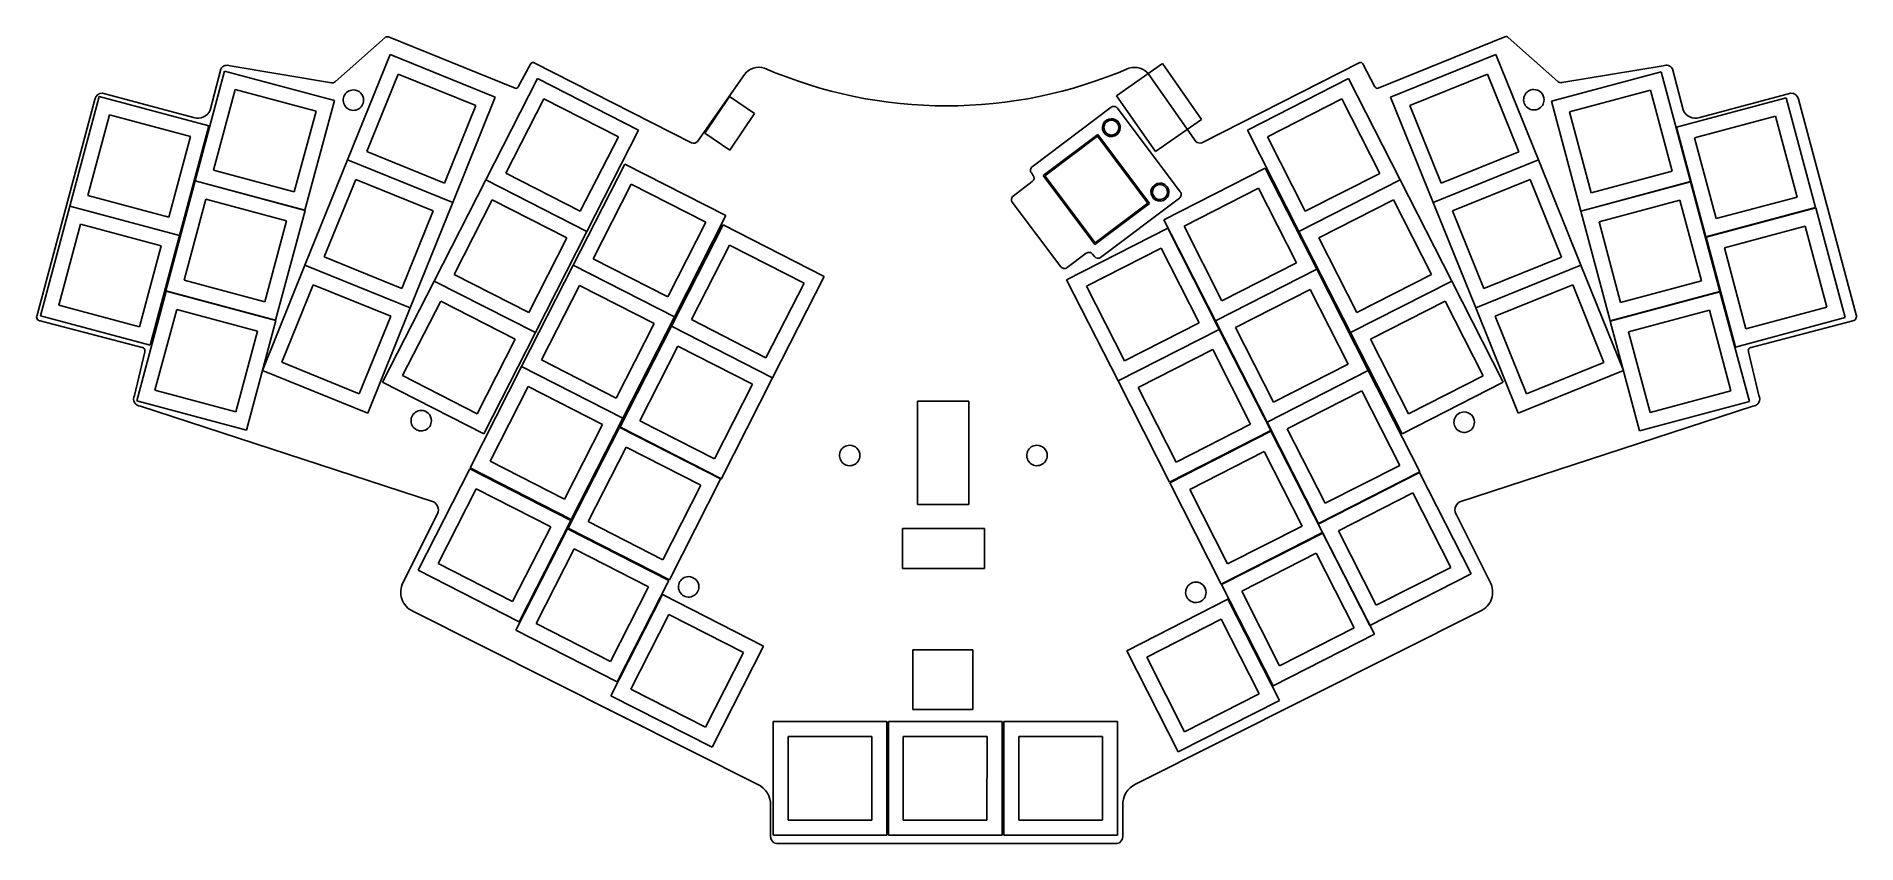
# Model space of a CAD drawing. Header units: centimetres. Extents: x 0 to 30.4, y 0 to 13.5.
import ezdxf

# ---------------------------------------------------------------- set-up
doc = ezdxf.new("R2010")
doc.units = ezdxf.units.CM
doc.layers.get('0').update_dxf_attribs({"linetype": 'CONTINUOUS'})

msp = doc.modelspace()

# ---------------------------------------------------------------- linework, layer by layer
at = {"color": 7}
for p, q in [((5.83359, 13.483962), (5.000624, 12.744566)), ((8.005421, 12.633231), (5.887348, 13.491928)), ((24.5632, 13.493164), (22.445126, 12.634467)), ((25.449924, 12.745801), (24.616957, 13.485198)), ((5.202449, 11.435083), (5.914201, 13.196732)), ((7.675851, 12.48498), (5.914201, 13.196732)), ((24.412205, 13.196349), (22.650556, 12.484597)), ((24.412205, 13.196349), (25.123958, 11.4347)), ((2.656463, 11.085791), (3.148219, 12.92105)), ((3.085465, 12.955796), (2.907665, 12.269996)), ((4.983478, 12.429294), (3.148219, 12.92105)), ((4.933399, 12.726865), (3.237865, 13.006596)), ((5.526417, 11.574904), (6.051418, 12.871659)), ((6.051418, 12.871659), (7.349476, 12.34721)), ((7.516001, 11.10269), (8.378583, 12.795602)), ((8.263756, 13.039631), (8.060556, 12.658631)), ((10.956156, 11.718832), (8.314556, 13.065031)), ((10.071495, 11.93302), (8.378583, 12.795602)), ((11.845156, 12.865032), (11.057756, 11.744231)), ((18.066246, 12.508143), (18.836249, 13.047304)), ((19.392792, 11.745468), (18.605392, 12.866269)), ((18.836249, 13.047304), (19.490126, 12.113471)), ((22.135991, 13.066267), (19.494391, 11.720067)), ((21.947789, 12.795296), (20.254876, 11.932714)), ((21.947789, 12.795296), (22.810371, 11.102384)), ((22.389991, 12.659867), (22.186791, 13.040867)), ((22.975076, 12.346078), (24.273134, 12.870527)), ((24.273134, 12.870527), (24.79703, 11.571168)), ((27.175095, 12.90769), (25.339836, 12.415933)), ((27.212682, 13.007831), (25.517148, 12.7281)), ((27.175095, 12.90769), (27.666851, 11.072431)), ((27.542882, 12.271231), (27.365082, 12.957031)), ((0.556927, 10.663056), (1.048683, 12.498315)), ((2.883942, 12.006559), (1.048683, 12.498315)), ((2.628265, 12.142996), (1.104265, 12.549396)), ((2.960976, 11.264051), (3.32403, 12.615122)), ((3.32403, 12.615122), (4.676326, 12.252776)), ((5.302253, 12.606379), (5.302253, 12.606379)), ((7.675851, 12.48498), (6.964098, 10.72333)), ((11.178305, 11.884308), (11.590207, 12.494977)), ((11.590207, 12.494977), (12.011358, 12.210907)), ((18.720123, 11.574309), (18.066246, 12.508143)), ((23.362308, 10.722947), (22.650556, 12.484597)), ((25.047364, 12.612612), (25.047364, 12.612612)), ((25.645057, 12.238898), (26.997353, 12.601245)), ((26.997353, 12.601245), (27.358992, 11.247724)), ((29.346282, 12.550631), (27.822282, 12.144231)), ((0.012065, 8.840996), (0.977266, 12.447796)), ((0.86144, 10.841316), (1.224494, 12.192388)), ((1.224494, 12.192388), (2.57679, 11.830041)), ((4.676326, 12.252776), (4.312755, 10.899773)), ((4.983478, 12.429294), (4.491722, 10.594035)), ((7.349476, 12.34721), (6.823725, 11.0486)), ((7.850922, 11.213743), (8.486946, 12.459807)), ((8.486946, 12.459807), (9.734355, 11.82422)), ((12.011358, 12.210907), (11.599456, 11.600238)), ((17.975197, 12.315739), (16.657448, 11.322745)), ((19.133407, 10.903366), (18.08023, 12.300978)), ((20.590235, 11.823006), (21.837644, 12.458593)), ((21.837644, 12.458593), (22.472793, 11.209839)), ((23.498224, 11.048573), (22.975076, 12.346078)), ((25.831592, 10.580675), (25.339836, 12.415933)), ((26.006178, 10.887309), (25.645057, 12.238898)), ((29.266997, 12.47398), (27.431738, 11.982223)), ((29.266997, 12.47398), (29.758754, 10.638721)), ((29.473282, 12.449031), (30.438482, 8.842231)), ((2.883942, 12.006559), (2.392186, 10.1713)), ((10.071495, 11.93302), (9.208913, 10.240108)), ((11.599456, 11.600238), (11.178305, 11.884308)), ((17.98017, 12.125153), (17.98017, 12.125153)), ((17.980969, 12.100752), (17.980969, 12.100752)), ((19.490126, 12.113471), (18.720123, 11.574309)), ((21.117458, 10.239802), (20.254876, 11.932714)), ((27.923495, 10.146964), (27.431738, 11.982223)), ((27.736959, 11.805188), (29.089255, 12.167535)), ((29.089255, 12.167535), (29.450894, 10.814014)), ((2.57679, 11.830041), (2.213218, 10.477038)), ((6.823725, 11.0486), (5.526417, 11.574904)), ((9.734355, 11.82422), (9.097423, 10.576374)), ((16.83839, 11.172355), (17.75123, 11.86023)), ((17.746299, 11.830218), (16.8678, 11.168222)), ((18.58884, 10.712129), (17.746299, 11.830218)), ((17.75123, 11.86023), (18.619048, 10.708597)), ((21.224476, 10.576034), (20.590235, 11.823006)), ((24.79703, 11.571168), (23.498224, 11.048573)), ((28.098081, 10.453599), (27.736959, 11.805188)), ((4.490725, 9.673393), (5.202478, 11.435042)), ((6.964098, 10.72333), (5.202449, 11.435083)), ((6.964127, 10.723289), (5.202478, 11.435042)), ((8.977922, 9.672992), (9.840504, 11.365905)), ((11.533416, 10.503323), (9.840504, 11.365905)), ((20.552856, 11.298834), (18.859943, 10.436252)), ((20.552856, 11.298834), (21.415438, 9.605922)), ((25.123958, 11.4347), (23.362308, 10.722947)), ((25.123957, 11.4347), (23.362308, 10.722948)), ((25.123957, 11.4347), (25.83571, 9.673051)), ((2.165458, 9.248752), (2.657214, 11.084011)), ((4.491722, 10.594035), (2.656463, 11.085791)), ((4.492473, 10.592254), (2.657214, 11.084011)), ((4.312755, 10.899773), (2.960976, 11.264051)), ((4.814693, 9.813213), (5.339695, 11.109969)), ((5.339695, 11.109969), (6.637752, 10.58552)), ((6.653419, 9.409778), (7.516001, 11.10269)), ((9.208914, 10.240108), (7.516001, 11.10269)), ((9.208913, 10.240108), (7.516001, 11.10269)), ((9.097423, 10.576374), (7.850922, 11.213743)), ((9.312843, 9.784045), (9.948867, 11.030109)), ((9.948867, 11.030109), (11.196276, 10.394523)), ((16.338562, 10.832019), (16.658016, 11.072745)), ((16.642687, 11.217711), (16.672777, 11.177779)), ((17.706207, 10.020723), (16.83839, 11.172355)), ((16.8678, 11.168222), (17.710341, 10.050132)), ((18.792618, 11.046998), (18.792618, 11.046998)), ((18.793419, 11.022594), (18.793419, 11.022594)), ((19.195302, 10.326544), (20.442711, 10.962131)), ((20.442711, 10.962131), (21.077861, 9.713376)), ((22.810371, 11.102384), (21.117458, 10.239802)), ((22.810371, 11.102384), (21.117458, 10.239802)), ((22.472793, 11.209839), (21.224476, 10.576034)), ((22.810371, 11.102384), (23.672953, 9.409471)), ((23.686828, 10.584429), (24.984886, 11.108878)), ((24.984886, 11.108878), (25.508782, 9.809519)), ((27.666851, 11.072431), (25.831592, 10.580675)), ((27.667718, 11.071685), (25.832459, 10.579929)), ((27.358992, 11.247724), (26.006178, 10.887309)), ((27.667718, 11.071685), (28.159474, 9.236426)), ((0.067439, 8.829644), (0.559195, 10.664903)), ((2.392186, 10.1713), (0.556927, 10.663056)), ((2.394454, 10.173147), (0.559195, 10.664903)), ((2.213218, 10.477038), (0.86144, 10.841316)), ((2.469971, 9.427012), (2.833025, 10.778083)), ((2.833025, 10.778083), (4.185321, 10.415737)), ((6.964127, 10.723289), (6.252375, 8.96164)), ((6.988341, 9.520831), (7.624364, 10.766895)), ((7.624364, 10.766895), (8.871773, 10.131308)), ((16.3238, 10.726985), (17.13625, 9.648827)), ((18.619048, 10.708597), (17.706207, 10.020723)), ((17.710341, 10.050132), (18.58884, 10.712129)), ((17.800897, 9.805337), (19.118645, 10.798332)), ((21.452817, 10.130094), (22.700226, 10.765681)), ((22.700226, 10.765681), (23.335375, 9.516926)), ((24.07406, 8.961298), (23.362308, 10.722948)), ((26.137679, 10.402893), (27.489975, 10.76524)), ((27.489975, 10.76524), (27.851615, 9.411719)), ((29.450894, 10.814014), (28.098081, 10.453599)), ((0.371952, 9.007904), (0.735006, 10.358976)), ((0.735006, 10.358976), (2.087302, 9.996629)), ((4.185321, 10.415737), (3.82175, 9.062733)), ((4.492473, 10.592254), (4.000717, 8.756996)), ((6.637752, 10.58552), (6.112001, 9.28691)), ((11.196276, 10.394523), (10.559344, 9.146676)), ((11.533416, 10.503323), (10.670834, 8.81041)), ((19.722525, 8.74334), (18.859943, 10.436252)), ((24.209976, 9.286924), (23.686828, 10.584429)), ((26.324215, 8.74467), (25.832459, 10.579929)), ((26.498801, 9.051304), (26.137679, 10.402893)), ((29.758754, 10.638721), (27.923495, 10.146964)), ((29.763734, 10.633309), (27.928475, 10.141553)), ((29.763734, 10.633309), (30.25549, 8.79805)), ((2.394454, 10.173147), (1.902698, 8.337888)), ((8.871773, 10.131308), (8.234842, 8.883462)), ((9.208914, 10.240108), (8.346332, 8.547196)), ((10.621883, 8.654616), (11.484465, 10.347528)), ((13.177378, 9.484946), (11.484465, 10.347528)), ((18.922638, 10.294624), (17.229726, 9.432042)), ((18.922638, 10.294624), (19.78522, 8.601712)), ((19.829543, 9.079572), (19.195302, 10.326544)), ((21.98004, 8.546889), (21.117458, 10.239802)), ((22.087058, 8.883122), (21.452817, 10.130094)), ((28.420231, 8.306294), (27.928475, 10.141553)), ((28.233695, 9.964517), (29.585991, 10.326864)), ((29.585991, 10.326864), (29.947631, 8.973343)), ((2.087302, 9.996629), (1.723731, 8.643626)), ((6.112001, 9.28691), (4.814693, 9.813213)), ((10.559344, 9.146676), (9.312843, 9.784045)), ((10.956805, 8.765669), (11.592828, 10.011733)), ((11.592828, 10.011733), (12.840237, 9.376146)), ((17.560738, 9.874792), (17.241284, 9.634066)), ((17.565084, 9.322334), (18.812493, 9.957921)), ((17.695863, 9.820099), (17.665772, 9.86003)), ((18.812493, 9.957921), (19.447643, 8.709167)), ((25.508782, 9.809519), (24.209976, 9.286924)), ((28.594817, 8.612928), (28.233695, 9.964517)), ((3.778944, 7.911784), (4.490697, 9.673433)), ((6.252346, 8.961681), (4.490697, 9.673433)), ((6.252375, 8.96164), (4.490725, 9.673393)), ((8.234842, 8.883462), (6.988341, 9.520831)), ((8.11534, 7.98008), (8.977922, 9.672992)), ((10.670834, 8.81041), (8.977922, 9.672992)), ((10.670834, 8.81041), (8.977922, 9.672992)), ((13.177378, 9.484946), (12.314796, 7.792034)), ((21.415438, 9.605922), (19.722525, 8.74334)), ((21.415438, 9.605922), (19.722525, 8.74334)), ((21.077861, 9.713376), (19.829543, 9.079572)), ((21.415438, 9.605922), (22.27802, 7.913009)), ((23.335375, 9.516926), (22.087058, 8.883122)), ((25.83571, 9.673051), (24.07406, 8.961298)), ((25.83571, 9.673051), (24.07406, 8.961298)), ((25.83571, 9.673051), (26.547462, 7.911401)), ((1.678495, 7.407244), (2.170252, 9.242503)), ((4.000717, 8.756996), (2.165458, 9.248752)), ((4.005511, 8.750747), (2.170252, 9.242503)), ((3.82175, 9.062733), (2.469971, 9.427012)), ((4.102912, 8.051605), (4.627914, 9.348361)), ((4.627914, 9.348361), (5.925971, 8.823911)), ((5.790837, 7.716865), (6.653419, 9.409778)), ((8.346332, 8.547196), (6.653419, 9.409778)), ((8.346331, 8.547196), (6.653419, 9.409778)), ((8.450261, 8.091133), (9.086285, 9.337197)), ((9.086285, 9.337197), (10.333694, 8.70161)), ((12.840237, 9.376146), (12.203306, 8.1283)), ((18.092308, 7.73913), (17.229726, 9.432042)), ((18.199326, 8.075362), (17.565084, 9.322334)), ((20.057883, 8.633631), (21.305293, 9.269218)), ((21.305293, 9.269218), (21.940442, 8.020464)), ((23.672952, 9.409472), (21.98004, 8.54689)), ((23.672953, 9.409471), (21.98004, 8.546889)), ((23.672952, 9.409472), (24.535534, 7.716559)), ((24.398581, 8.822779), (25.696638, 9.347228)), ((25.696638, 9.347228), (26.220535, 8.047869)), ((28.159474, 9.236426), (26.324215, 8.74467)), ((28.160553, 9.231353), (26.325294, 8.739596)), ((27.851615, 9.411719), (26.498801, 9.051304)), ((28.160553, 9.231353), (28.652309, 7.396094)), ((1.902698, 8.337888), (0.067439, 8.829644)), ((1.723731, 8.643626), (0.371952, 9.007904)), ((1.983009, 7.585504), (2.346062, 8.936576)), ((2.346062, 8.936576), (3.698359, 8.574229)), ((6.252346, 8.961681), (5.540593, 7.200032)), ((6.125758, 7.827918), (6.761782, 9.073982)), ((6.761782, 9.073982), (8.009191, 8.438396)), ((22.315398, 8.437182), (23.562807, 9.072768)), ((23.562807, 9.072768), (24.197957, 7.824014)), ((24.785813, 7.199649), (24.07406, 8.961298)), ((26.630515, 8.562561), (27.982811, 8.924908)), ((27.982811, 8.924908), (28.34445, 7.571387)), ((29.947631, 8.973343), (28.594817, 8.612928)), ((1.769319, 8.299969), (0.064871, 8.744231)), ((3.698359, 8.574229), (3.334787, 7.221226)), ((4.005511, 8.750747), (3.513754, 6.915488)), ((5.925971, 8.823911), (5.40022, 7.525301)), ((8.346331, 8.547196), (7.48375, 6.854283)), ((10.333694, 8.70161), (9.696762, 7.453764)), ((9.759301, 6.961703), (10.621883, 8.654616)), ((10.670834, 8.81041), (9.808252, 7.117498)), ((12.314796, 7.792034), (10.621883, 8.654616)), ((12.314795, 7.792034), (10.621883, 8.654616)), ((12.203306, 8.1283), (10.956805, 8.765669)), ((19.78522, 8.601712), (18.092308, 7.73913)), ((19.78522, 8.601712), (18.092308, 7.73913)), ((19.447643, 8.709167), (18.199326, 8.075362)), ((20.585107, 7.050427), (19.722525, 8.74334)), ((19.78522, 8.601712), (20.647802, 6.908799)), ((20.692125, 7.386659), (20.057883, 8.633631)), ((22.842622, 6.853977), (21.98004, 8.54689)), ((24.921728, 7.525274), (24.398581, 8.822779)), ((26.81705, 6.904337), (26.325294, 8.739596)), ((26.991636, 7.210972), (26.630515, 8.562561)), ((30.25549, 8.79805), (28.420231, 8.306294)), ((30.385676, 8.745466), (28.681228, 8.301205)), ((1.637665, 7.494796), (1.811361, 8.225159)), ((8.009191, 8.438396), (7.372259, 7.19055)), ((10.094222, 7.072756), (10.730246, 8.318821)), ((10.730246, 8.318821), (11.977655, 7.683234)), ((18.427666, 7.629422), (19.675075, 8.265008)), ((19.675075, 8.265008), (20.310225, 7.016254)), ((22.94964, 7.190209), (22.315398, 8.437182)), ((28.639186, 8.226394), (28.812882, 7.496031)), ((5.40022, 7.525301), (4.102912, 8.051605)), ((7.252758, 6.287167), (8.11534, 7.98008)), ((9.808252, 7.117498), (8.11534, 7.98008)), ((9.808252, 7.117497), (8.11534, 7.98008)), ((9.696762, 7.453764), (8.450261, 8.091133)), ((21.940442, 8.020464), (20.692125, 7.386659)), ((26.220535, 8.047869), (24.921728, 7.525274)), ((5.540593, 7.200032), (3.778944, 7.911784)), ((7.48375, 6.854283), (5.790837, 7.716865)), ((7.372259, 7.19055), (6.125758, 7.827918)), ((7.587679, 6.39822), (8.223703, 7.644284)), ((8.223703, 7.644284), (9.471112, 7.008698)), ((11.977655, 7.683234), (11.340723, 6.435388)), ((12.314795, 7.792034), (11.452213, 6.099121)), ((18.95489, 6.046217), (18.092308, 7.73913)), ((19.061908, 6.38245), (18.427666, 7.629422)), ((22.278019, 7.913009), (20.585107, 7.050427)), ((22.27802, 7.913009), (20.585107, 7.050427)), ((22.278019, 7.913009), (23.140601, 6.220096)), ((24.535534, 7.716559), (22.842622, 6.853977)), ((24.197957, 7.824014), (22.94964, 7.190209)), ((26.547462, 7.911401), (24.785813, 7.199649)), ((3.513754, 6.915488), (1.678495, 7.407244)), ((1.739265, 7.316996), (6.641856, 5.716796)), ((3.334787, 7.221226), (1.983009, 7.585504)), ((14.738556, 7.398996), (15.598556, 7.398996)), ((14.738556, 5.672996), (14.738556, 7.398996)), ((15.598556, 7.398996), (15.598556, 5.672996)), ((20.920465, 6.940719), (22.167874, 7.576305)), ((22.167874, 7.576305), (22.803024, 6.327551)), ((23.808691, 5.718031), (28.711282, 7.318231)), ((28.652309, 7.396094), (26.81705, 6.904337)), ((28.34445, 7.571387), (26.991636, 7.210972)), ((6.435939, 7.24569), (6.435939, 7.24569)), ((9.471112, 7.008698), (8.83418, 5.760851)), ((9.808252, 7.117497), (8.94567, 5.424585)), ((11.340723, 6.435388), (10.094222, 7.072756)), ((20.310225, 7.016254), (19.061908, 6.38245)), ((21.447689, 5.357514), (20.585107, 7.050427)), ((23.881856, 7.220237), (23.881856, 7.220237)), ((8.893953, 5.276045), (9.756535, 6.968958)), ((11.449448, 6.106376), (9.756535, 6.968958)), ((11.452213, 6.099121), (9.759301, 6.961703)), ((20.647802, 6.908799), (18.95489, 6.046217)), ((20.648883, 6.898425), (18.955971, 6.035843)), ((20.648883, 6.898425), (21.511465, 5.205513)), ((21.554707, 5.693747), (20.920465, 6.940719)), ((8.83418, 5.760851), (7.587679, 6.39822)), ((9.228874, 5.387098), (9.864898, 6.633162)), ((9.864898, 6.633162), (11.112307, 5.997576)), ((13.604156, 6.663336), (13.604156, 6.663336)), ((16.736265, 6.663336), (16.736265, 6.663336)), ((19.291329, 5.926135), (20.538738, 6.561722)), ((20.538738, 6.561722), (21.173888, 5.312968)), ((6.384214, 4.575821), (7.246796, 6.268733)), ((8.939709, 5.406151), (7.246796, 6.268733)), ((8.94567, 5.424585), (7.252758, 6.287167)), ((11.449448, 6.106376), (10.586866, 4.413463)), ((23.134831, 6.207143), (21.441918, 5.344561)), ((23.140601, 6.220096), (21.447689, 5.357514)), ((22.803024, 6.327551), (21.554707, 5.693747)), ((23.134831, 6.207143), (23.997413, 4.51423)), ((6.719135, 4.686874), (7.355159, 5.932938)), ((7.355159, 5.932938), (8.602568, 5.297351)), ((11.112307, 5.997576), (10.475376, 4.74973)), ((19.818553, 4.342931), (18.955971, 6.035843)), ((19.925571, 4.679163), (19.291329, 5.926135)), ((21.777277, 5.234853), (23.024686, 5.870439)), ((23.024686, 5.870439), (23.659835, 4.621685)), ((6.692265, 5.488196), (6.133465, 4.370596)), ((15.598556, 5.672996), (14.738556, 5.672996)), ((24.317082, 4.371831), (23.758282, 5.489431)), ((8.602568, 5.297351), (7.965637, 4.049505)), ((8.021247, 3.572032), (8.883829, 5.264945)), ((8.939709, 5.406151), (8.077127, 3.713239)), ((10.576741, 4.402363), (8.883829, 5.264945)), ((10.586866, 4.413463), (8.893953, 5.276045)), ((10.475376, 4.74973), (9.228874, 5.387098)), ((14.486756, 5.270431), (15.858356, 5.270432)), ((14.486756, 4.600432), (14.486756, 5.270431)), ((15.858356, 4.600431), (15.858356, 5.270432)), ((21.511465, 5.205513), (19.818553, 4.342931)), ((21.517527, 5.194929), (19.824615, 4.332347)), ((21.173888, 5.312968), (19.925571, 4.679163)), ((22.3045, 3.651648), (21.441918, 5.344561)), ((21.517527, 5.194929), (22.380109, 3.502017)), ((22.411518, 3.987881), (21.777277, 5.234853)), ((8.356168, 3.683085), (8.992192, 4.929149)), ((8.992192, 4.929149), (10.239601, 4.293563)), ((8.077127, 3.713239), (6.384214, 4.575821)), ((7.965637, 4.049505), (6.719135, 4.686874)), ((14.486756, 4.600432), (15.858356, 4.600431)), ((20.159973, 4.222639), (21.407382, 4.858226)), ((21.407382, 4.858226), (22.042532, 3.609472)), ((23.659835, 4.621685), (22.411518, 3.987881)), ((10.239601, 4.293563), (9.602669, 3.045717)), ((10.576741, 4.402363), (9.714159, 2.70945)), ((10.909648, 4.466254), (10.909648, 4.466254)), ((19.393457, 4.374617), (19.393457, 4.374617)), ((20.687197, 2.639435), (19.824615, 4.332347)), ((23.997413, 4.51423), (22.3045, 3.651648)), ((9.607536, 2.475262), (10.470118, 4.168174)), ((12.16303, 3.305592), (10.470118, 4.168174)), ((19.929233, 4.089497), (18.236321, 3.226915)), ((19.929233, 4.089497), (20.791815, 2.396585)), ((20.794215, 2.975667), (20.159973, 4.222639)), ((6.298565, 3.887996), (12.064365, 0.992396)), ((9.602669, 3.045717), (8.356168, 3.683085)), ((9.942457, 2.586315), (10.578481, 3.832379)), ((10.578481, 3.832379), (11.82589, 3.196792)), ((18.386182, 0.993631), (24.151982, 3.889231)), ((18.571679, 3.117207), (19.819088, 3.752794)), ((19.819088, 3.752794), (20.454238, 2.50404)), ((9.714159, 2.70945), (8.021247, 3.572032)), ((22.380109, 3.502017), (20.687197, 2.639435)), ((22.042532, 3.609472), (20.794215, 2.975667)), ((11.82589, 3.196792), (11.188959, 1.948946)), ((12.16303, 3.305592), (11.300448, 1.61268)), ((14.660757, 3.244229), (15.660757, 3.244229)), ((14.660757, 2.244229), (14.660757, 3.244229)), ((15.660757, 3.244229), (15.660757, 2.244229)), ((19.098903, 1.534003), (18.236321, 3.226915)), ((19.205921, 1.870235), (18.571679, 3.117207)), ((11.300448, 1.61268), (9.607536, 2.475262)), ((11.188959, 1.948946), (9.942457, 2.586315)), ((20.454238, 2.50404), (19.205921, 1.870235)), ((15.660757, 2.244229), (14.660757, 2.244229)), ((20.791815, 2.396585), (19.098903, 1.534003)), ((12.323507, 0.143996), (12.323507, 2.043996)), ((14.223507, 2.043996), (12.323507, 2.043996)), ((14.223507, 2.043996), (14.223507, 0.143996)), ((14.251507, 0.144326), (14.251507, 2.044326)), ((16.151507, 2.044326), (14.251507, 2.044326)), ((16.151507, 2.044326), (16.151507, 0.144326)), ((16.184065, 0.143996), (16.184065, 2.043996)), ((18.084065, 2.043996), (16.184065, 2.043996)), ((18.084065, 2.043996), (18.084065, 0.143996)), ((12.571507, 0.394996), (12.572507, 1.793996)), ((12.572507, 1.793996), (13.972507, 1.793996)), ((13.972507, 1.793996), (13.971507, 0.392996)), ((14.499507, 0.395326), (14.500507, 1.794326)), ((14.500507, 1.794326), (15.900507, 1.794326)), ((15.900507, 1.794326), (15.899507, 0.393326)), ((16.432066, 0.394996), (16.433065, 1.793996)), ((16.433065, 1.793996), (17.833066, 1.793996)), ((17.833066, 1.793996), (17.832065, 0.392996)), ((12.277482, 0.636796), (12.277482, 0.128796)), ((18.173065, 0.128796), (18.173065, 0.636796)), ((13.971507, 0.392996), (12.571507, 0.394996)), ((15.899507, 0.393326), (14.499507, 0.395326)), ((17.832065, 0.392996), (16.432066, 0.394996)), ((14.223507, 0.143996), (12.323507, 0.143996)), ((12.379082, 0.001796), (18.071465, 0.001796)), ((16.151507, 0.144326), (14.251507, 0.144326)), ((18.084065, 0.143996), (16.184065, 0.143996))]:
    msp.add_line(p, q, dxfattribs=at)
for points in [[(5.887348, 13.49193), (5.869411, 13.5), (5.848416, 13.496889), (5.83359, 13.483962)], [(24.616958, 13.485199), (24.602132, 13.498126), (24.581137, 13.501237), (24.5632, 13.493164)], [(3.237866, 13.006596), (3.181714, 13.034085), (3.113893, 13.011478), (3.085465, 12.955796)], [(8.314557, 13.065033), (8.293816, 13.06911), (8.272938, 13.058671), (8.263757, 13.039631)], [(12.175744, 12.970558), (12.054339, 13.012512), (11.919801, 12.969566), (11.845156, 12.865032)], [(12.175746, 12.970565), (14.121687, 12.12841), (16.329251, 12.12841), (18.275192, 12.970565)], [(18.605387, 12.866265), (18.527541, 12.966055), (18.396236, 13.007531), (18.275192, 12.970565)], [(22.186791, 13.040867), (22.177611, 13.059907), (22.156732, 13.070347), (22.135991, 13.066267)], [(27.365084, 12.957032), (27.336657, 13.012716), (27.268833, 13.035323), (27.212682, 13.007831)], [(1.104265, 12.549396), (1.042161, 12.553046), (0.987337, 12.509186), (0.977266, 12.447796)], [(4.933399, 12.726865), (4.957359, 12.720132), (4.983087, 12.726906), (5.000624, 12.744566)], [(5.144417, 12.500916), (5.117974, 12.437077), (5.13259, 12.363595), (5.18145, 12.314735)], [(5.302253, 12.606379), (5.233154, 12.606379), (5.17086, 12.564755), (5.144417, 12.500916)], [(5.423056, 12.556341), (5.391017, 12.58838), (5.347563, 12.606379), (5.302253, 12.606379)], [(5.473094, 12.435538), (5.473094, 12.480848), (5.455095, 12.524302), (5.423056, 12.556341)], [(8.005421, 12.63323), (8.027607, 12.62609), (8.051567, 12.637128), (8.060557, 12.658631)], [(22.389999, 12.65987), (22.398985, 12.638367), (22.422941, 12.627328), (22.445126, 12.634467)], [(24.889527, 12.507149), (24.863084, 12.44331), (24.877701, 12.369828), (24.926561, 12.320968)], [(25.047364, 12.612612), (24.978265, 12.612612), (24.91597, 12.570988), (24.889527, 12.507149)], [(25.168166, 12.562574), (25.136128, 12.594612), (25.092674, 12.612612), (25.047364, 12.612612)], [(25.218205, 12.441771), (25.218205, 12.487081), (25.200205, 12.530535), (25.168166, 12.562574)], [(25.449925, 12.745803), (25.467462, 12.728143), (25.493188, 12.721369), (25.517149, 12.7281)], [(29.473278, 12.449031), (29.463207, 12.51042), (29.408385, 12.554279), (29.346282, 12.550631)], [(2.628265, 12.142995), (2.740064, 12.109354), (2.859501, 12.163644), (2.907665, 12.269996)], [(5.18145, 12.314735), (5.23031, 12.265875), (5.303792, 12.251259), (5.367631, 12.277702)], [(5.367631, 12.277702), (5.43147, 12.304145), (5.473094, 12.366439), (5.473094, 12.435538)], [(18.030771, 12.330112), (18.011073, 12.33288), (17.991083, 12.32771), (17.975197, 12.315739)], [(18.08023, 12.300978), (18.06826, 12.316864), (18.050468, 12.327343), (18.030771, 12.330112)], [(24.926561, 12.320968), (24.975421, 12.272108), (25.048903, 12.257491), (25.112742, 12.283934)], [(25.112742, 12.283934), (25.176581, 12.310377), (25.218205, 12.372672), (25.218205, 12.441771)], [(27.542879, 12.27123), (27.591044, 12.164876), (27.710483, 12.110587), (27.822282, 12.144231)], [(17.841585, 12.032554), (17.818367, 11.976501), (17.831201, 11.911982), (17.874102, 11.869081)], [(17.98017, 12.125153), (17.919499, 12.125153), (17.864803, 12.088606), (17.841585, 12.032554)], [(17.865484, 12.023587), (17.846136, 11.976878), (17.856831, 11.923113), (17.89258, 11.887363)], [(17.980969, 12.100752), (17.930411, 12.100752), (17.884831, 12.070296), (17.865484, 12.023587)], [(17.89258, 11.887363), (17.92833, 11.851614), (17.982095, 11.840919), (18.028804, 11.860267)], [(18.086239, 12.081218), (18.058107, 12.109349), (18.019953, 12.125153), (17.98017, 12.125153)], [(18.069357, 12.06414), (18.045915, 12.087582), (18.014121, 12.100752), (17.980969, 12.100752)], [(18.028804, 11.860267), (18.075513, 11.879614), (18.105969, 11.925194), (18.105969, 11.975752)], [(18.037574, 11.836565), (18.093626, 11.859782), (18.130173, 11.914479), (18.130173, 11.97515)], [(18.105969, 11.975752), (18.105969, 12.008904), (18.092799, 12.040698), (18.069357, 12.06414)], [(18.130173, 11.97515), (18.130173, 12.014933), (18.11437, 12.053087), (18.086239, 12.081218)], [(10.956156, 11.718829), (10.992135, 11.709032), (11.030621, 11.718654), (11.057756, 11.744231)], [(17.874102, 11.869081), (17.917002, 11.826181), (17.981521, 11.813347), (18.037574, 11.836565)], [(19.39279, 11.745466), (19.419926, 11.719888), (19.458413, 11.710268), (19.494392, 11.720068)], [(16.628314, 11.273285), (16.625546, 11.253587), (16.630716, 11.233597), (16.642687, 11.217711)], [(16.657448, 11.322745), (16.641562, 11.310774), (16.631083, 11.292983), (16.628314, 11.273285)], [(16.658016, 11.072745), (16.691096, 11.097673), (16.697705, 11.144698), (16.672777, 11.177779)], [(18.792618, 11.046998), (18.731948, 11.046998), (18.677251, 11.010451), (18.654033, 10.954398)], [(18.793419, 11.022594), (18.742861, 11.022594), (18.697282, 10.992139), (18.677934, 10.945429)], [(18.898687, 11.003063), (18.870556, 11.031194), (18.832402, 11.046998), (18.792618, 11.046998)], [(18.881807, 10.985982), (18.858365, 11.009424), (18.826571, 11.022594), (18.793419, 11.022594)], [(18.918419, 10.897594), (18.918419, 10.930746), (18.905249, 10.96254), (18.881807, 10.985982)], [(18.942622, 10.896994), (18.942622, 10.936778), (18.926818, 10.974932), (18.898687, 11.003063)], [(16.309428, 10.78256), (16.306659, 10.762862), (16.311829, 10.742871), (16.3238, 10.726985)], [(16.338562, 10.832019), (16.322676, 10.820048), (16.312196, 10.802257), (16.309428, 10.78256)], [(18.654033, 10.954398), (18.630816, 10.898346), (18.643649, 10.833827), (18.68655, 10.790926)], [(18.677934, 10.945429), (18.658586, 10.89872), (18.669281, 10.844955), (18.705031, 10.809205)], [(18.68655, 10.790926), (18.729451, 10.748025), (18.79397, 10.735192), (18.850022, 10.758409)], [(18.705031, 10.809205), (18.74078, 10.773456), (18.794545, 10.762761), (18.841254, 10.782109)], [(18.841254, 10.782109), (18.887964, 10.801456), (18.918419, 10.847036), (18.918419, 10.897594)], [(18.850022, 10.758409), (18.906075, 10.781627), (18.942622, 10.836324), (18.942622, 10.896994)], [(19.118645, 10.798332), (19.134531, 10.810303), (19.145011, 10.828094), (19.147779, 10.847792)], [(19.147779, 10.847792), (19.150548, 10.867489), (19.145378, 10.88748), (19.133407, 10.903366)], [(17.616312, 9.889164), (17.596615, 9.891933), (17.576624, 9.886763), (17.560738, 9.874792)], [(17.665772, 9.86003), (17.653801, 9.875916), (17.63601, 9.886396), (17.616312, 9.889164)], [(17.695863, 9.820099), (17.720791, 9.787018), (17.767816, 9.780409), (17.800897, 9.805337)], [(17.13625, 9.648828), (17.148221, 9.632942), (17.166012, 9.622462), (17.18571, 9.619694)], [(17.18571, 9.619694), (17.205408, 9.616925), (17.225398, 9.622095), (17.241284, 9.634066)], [(0.012065, 8.840996), (0, 8.821617), (-0.000698, 8.797245), (0.010236, 8.777207)], [(30.434201, 8.781776), (30.444337, 8.80035), (30.445899, 8.822413), (30.438482, 8.842231)], [(0.010236, 8.777207), (0.021171, 8.757169), (0.042046, 8.744569), (0.064871, 8.744231)], [(30.385677, 8.745462), (30.406356, 8.749949), (30.424065, 8.763201), (30.434201, 8.781776)], [(1.808925, 8.273007), (1.800669, 8.287697), (1.786013, 8.297674), (1.769319, 8.299969)], [(1.811366, 8.225157), (1.818084, 8.24061), (1.817181, 8.258318), (1.808925, 8.273007)], [(28.641624, 8.274244), (28.633369, 8.259554), (28.632467, 8.241847), (28.639186, 8.226394)], [(28.681228, 8.301209), (28.664535, 8.298912), (28.649879, 8.288934), (28.641624, 8.274244)], [(1.637662, 7.494797), (1.618918, 7.458027), (1.619962, 7.414287), (1.640439, 7.378453)], [(1.640439, 7.378453), (1.660916, 7.342619), (1.69807, 7.319514), (1.739266, 7.316996)], [(28.711282, 7.31823), (28.752478, 7.320747), (28.789632, 7.343852), (28.810109, 7.379687)], [(28.810109, 7.379687), (28.830586, 7.415522), (28.831628, 7.459262), (28.812882, 7.496031)], [(6.278102, 7.140227), (6.251659, 7.076388), (6.266276, 7.002906), (6.315136, 6.954046)], [(6.435939, 7.24569), (6.36684, 7.24569), (6.304545, 7.204065), (6.278102, 7.140227)], [(6.556741, 7.195651), (6.524703, 7.22769), (6.481248, 7.24569), (6.435939, 7.24569)], [(6.501317, 6.917012), (6.565155, 6.943455), (6.606779, 7.00575), (6.606779, 7.074849)], [(6.606779, 7.074849), (6.606779, 7.120158), (6.58878, 7.163613), (6.556741, 7.195651)], [(23.724019, 7.114774), (23.697577, 7.050935), (23.712193, 6.977454), (23.761053, 6.928593)], [(23.881856, 7.220237), (23.812757, 7.220237), (23.750462, 7.178613), (23.724019, 7.114774)], [(24.002659, 7.170199), (23.97062, 7.202238), (23.927166, 7.220237), (23.881856, 7.220237)], [(23.947234, 6.89156), (24.011073, 6.918003), (24.052697, 6.980298), (24.052697, 7.049396)], [(24.052697, 7.049396), (24.052697, 7.094706), (24.034698, 7.13816), (24.002659, 7.170199)], [(6.315136, 6.954046), (6.363996, 6.905186), (6.437478, 6.890569), (6.501317, 6.917012)], [(23.761053, 6.928593), (23.809913, 6.879733), (23.883395, 6.865117), (23.947234, 6.89156)], [(13.44632, 6.557874), (13.419877, 6.494035), (13.434493, 6.420553), (13.483353, 6.371693)], [(13.604156, 6.663336), (13.535057, 6.663336), (13.472763, 6.621712), (13.44632, 6.557874)], [(13.724959, 6.613298), (13.69292, 6.645337), (13.649466, 6.663336), (13.604156, 6.663336)], [(13.669534, 6.334659), (13.733373, 6.361102), (13.774997, 6.423397), (13.774997, 6.492496)], [(13.774997, 6.492496), (13.774997, 6.537805), (13.756998, 6.581259), (13.724959, 6.613298)], [(16.578429, 6.557874), (16.551986, 6.494035), (16.566603, 6.420553), (16.615463, 6.371693)], [(16.736265, 6.663336), (16.667167, 6.663336), (16.604872, 6.621712), (16.578429, 6.557874)], [(16.857068, 6.613298), (16.825029, 6.645337), (16.781575, 6.663336), (16.736265, 6.663336)], [(16.801643, 6.334659), (16.865482, 6.361102), (16.907106, 6.423397), (16.907106, 6.492496)], [(16.907106, 6.492496), (16.907106, 6.537805), (16.889107, 6.581259), (16.857068, 6.613298)], [(13.483353, 6.371693), (13.532213, 6.322833), (13.605695, 6.308216), (13.669534, 6.334659)], [(16.615463, 6.371693), (16.664323, 6.322833), (16.737805, 6.308216), (16.801643, 6.334659)], [(6.719431, 5.614044), (6.70975, 5.657948), (6.68143, 5.69546), (6.641856, 5.716796)], [(6.692265, 5.488196), (6.719195, 5.524197), (6.729112, 5.57014), (6.719431, 5.614044)], [(23.73112, 5.615277), (23.721438, 5.571375), (23.731354, 5.525432), (23.758282, 5.489431)], [(23.808694, 5.718026), (23.769122, 5.69669), (23.740802, 5.65918), (23.73112, 5.615277)], [(6.133467, 4.370595), (6.087923, 4.285292), (6.079835, 4.184909), (6.111136, 4.093415)], [(10.751812, 4.360791), (10.725369, 4.296952), (10.739985, 4.22347), (10.788845, 4.17461)], [(10.909648, 4.466254), (10.840549, 4.466254), (10.778254, 4.42463), (10.751812, 4.360791)], [(11.030451, 4.416216), (10.998412, 4.448254), (10.954958, 4.466254), (10.909648, 4.466254)], [(10.975026, 4.137577), (11.038865, 4.164019), (11.080489, 4.226314), (11.080489, 4.295413)], [(11.080489, 4.295413), (11.080489, 4.340723), (11.062489, 4.384177), (11.030451, 4.416216)], [(19.235621, 4.269154), (19.209178, 4.205316), (19.223794, 4.131834), (19.272655, 4.082974)], [(19.393457, 4.374617), (19.324359, 4.374617), (19.262064, 4.332993), (19.235621, 4.269154)], [(19.51426, 4.324579), (19.482221, 4.356618), (19.438767, 4.374617), (19.393457, 4.374617)], [(19.564298, 4.203777), (19.564298, 4.249086), (19.546299, 4.29254), (19.51426, 4.324579)], [(24.33941, 4.094652), (24.370711, 4.186146), (24.362625, 4.286528), (24.317082, 4.371831)], [(6.111136, 4.093415), (6.142436, 4.001921), (6.210315, 3.927527), (6.298565, 3.887996)], [(10.788845, 4.17461), (10.837705, 4.12575), (10.911187, 4.111134), (10.975026, 4.137577)], [(19.272655, 4.082974), (19.321515, 4.034114), (19.394996, 4.019497), (19.458835, 4.04594)], [(19.458835, 4.04594), (19.522674, 4.072383), (19.564298, 4.134678), (19.564298, 4.203777)], [(24.151982, 3.889232), (24.240231, 3.928764), (24.30811, 4.003158), (24.33941, 4.094652)], [(12.277485, 0.636795), (12.28664, 0.787952), (12.201985, 0.929204), (12.064365, 0.992396)], [(18.386183, 0.993629), (18.248471, 0.929886), (18.16389, 0.788267), (18.173065, 0.636796)], [(12.277485, 0.128795), (12.27358, 0.066612), (12.317558, 0.011638), (12.379082, 0.001796)], [(18.071466, 0.001796), (18.132991, 0.011636), (18.176971, 0.066611), (18.173066, 0.128796)]]:
    msp.add_open_spline(points, degree=3, dxfattribs=at)

doc.saveas('drawing.dxf')
